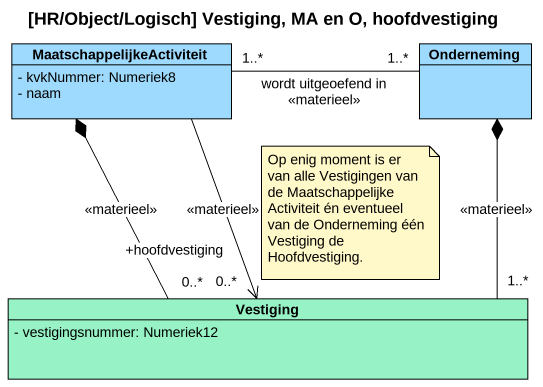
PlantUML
@startuml
title [HR/Object/Logisch] Vestiging, MA en O, hoofdvestiging
hide circle
hide empty members
skinparam classAttributeIconSize 0
class MaatschappelijkeActiviteit #9EDAFD {
  - kvkNummer: Numeriek8
  - naam
}
class Onderneming #9EDAFD
class Vestiging #97F3C5 {
  - vestigingsnummer: Numeriek12
}
MaatschappelijkeActiviteit "1..*" -right- "1..*" Onderneming : wordt uitgeoefend in\n<<materieel>>
MaatschappelijkeActiviteit --> "+hoofdvestiging\n0..*" Vestiging : <<materieel>>
Vestiging "0..*" -up-* MaatschappelijkeActiviteit : <<materieel>>
Vestiging "1..*" -up-* Onderneming : <<materieel>>
note as N1
  Op enig moment is er van alle Vestigingen van de Maatschappelijke Activiteit én eventueel van de Onderneming één Vestiging de Hoofdvestiging.
end note
@enduml
